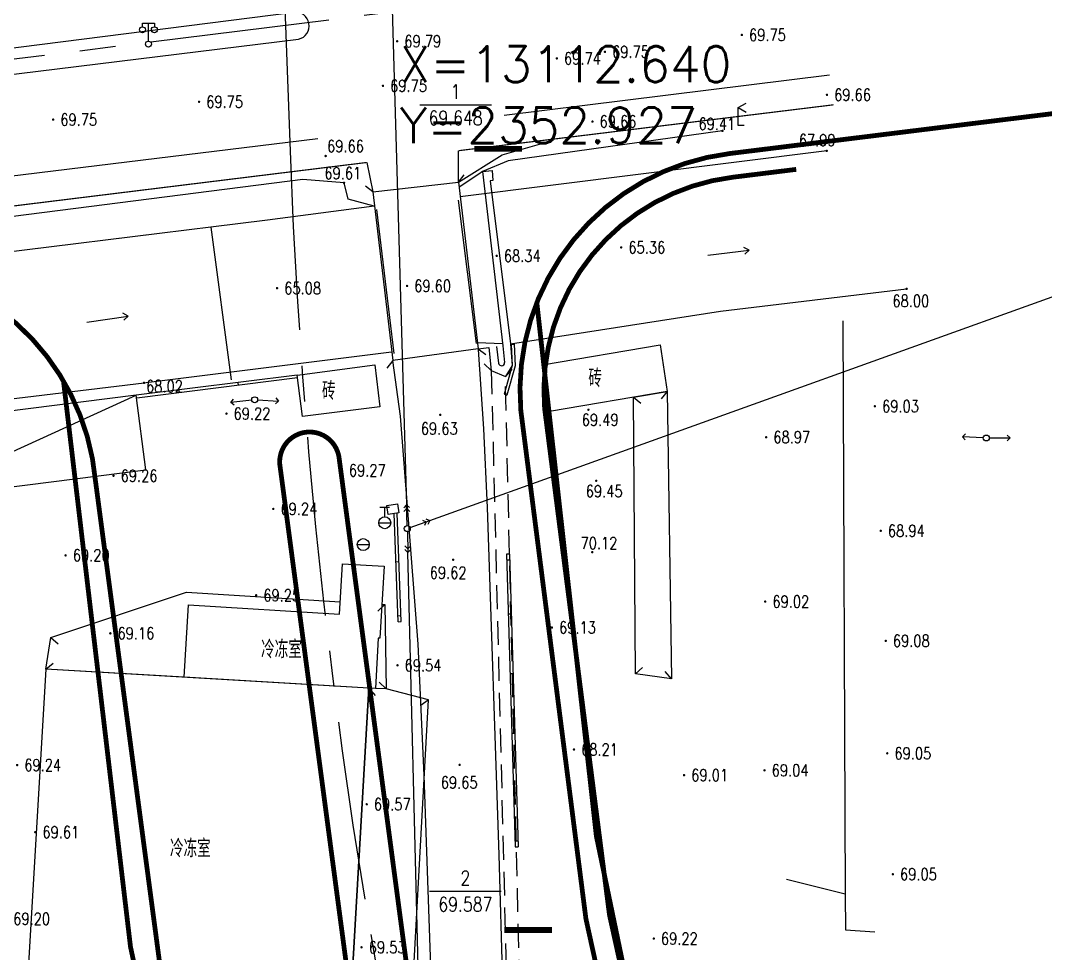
# Model space of a CAD drawing. Extents: x 10519 to 17598, y -625 to 2857.
# Drawn here: x 13089.9 to 13175.7, y 2290.5 to 2368.6 of the extents above; entities that cross this region are included whole.
import ezdxf
from ezdxf.enums import TextEntityAlignment as Align

# ---------------------------------------------------------------- set-up
doc = ezdxf.new("R2010")
doc.units = 0
doc.header["$MEASUREMENT"] = 0
for name, pattern in [('CENTER', [2, 1.25, -0.25, 0.25, -0.25]), ('CENTERX2', [4, 2.5, -0.5, 0.5, -0.5]), ('X5', [3, 2, -1])]:
    doc.linetypes.add(name, pattern=pattern)
doc.layers.get('0').update_dxf_attribs({"linetype": 'CONTINUOUS'})
doc.layers.get('DEFPOINTS').update_dxf_attribs({"linetype": 'CONTINUOUS'})
for name, color, linetype in [('00000衢化东路中线', 1, 'CENTER'), ('00000道路边线', 2, 'CONTINUOUS'), ('0000原地形', 252, 'CONTINUOUS'), ('0000道路坐标', 3, 'CENTER'), ('GCD', 224, 'CONTINUOUS')]:
    doc.layers.add(name, color=color, linetype=linetype)
doc.styles.add('HZ', font='txt8.shx', dxfattribs={"width": 0.8, "bigfont": 'hz.shx'})
doc.styles.get("Standard").update_dxf_attribs({"font": 'txt8.shx', "width": 0.8, "bigfont": 'hz.shx'})
doc.linetypes.add('10421', pattern='A,2,[150,AAA.SHX,S=1,R=0,X=0,Y=1],1e-11', length=2)
doc.linetypes.add('10422', pattern='A,2,[150,AAA.SHX,S=1,R=0,X=0,Y=1],2,[177,AAA.SHX,S=1,R=0,X=0,Y=0.8],1e-09', length=4)
doc.linetypes.add('1161', pattern='A,0,[149,AAA.SHX,S=0.1,R=0,X=0,Y=0],-1.6', length=1.6)
doc.linetypes.add('444', pattern='A,4.5,[145,AAA.SHX,S=1,R=0,X=0,Y=1],4.5,-0.5,[146,AAA.SHX,S=1,R=0,X=0,Y=0],-0.5', length=10)
doc.linetypes.add('447', pattern='A,8,-1,[148,AAA.SHX,S=1,R=0,X=0,Y=0],-1', length=10)
doc.dimstyles.get("Standard").update_dxf_attribs({"dimtxt": 10, "dimasz": 3, "dimexe": 0.18, "dimexo": 0.0625, "dimgap": 2, "dimtad": 0, "dimdec": 1, "dimzin": 0, "dimdsep": 46, "dimtxsty": 'Standard', "dimblk": 'ARCHTICK', "dimcen": 0.09, "dimadec": 0, "dimazin": 0, "dimtfac": 1, "dimtdec": 1, "dimtofl": 0, "dimtmove": 0, "dimatfit": 3, "dimldrblk": 'ARCHTICK', "dimfxl": 1, "dimtolj": 1, "dimtzin": 0, "dimarcsym": 0})

# ---------------------------------------------------------------- blocks, each defined once
blk = doc.blocks.new('gc013b')
at = {"linetype": 'Continuous'}
blk.add_line((0.5, 0), (4, 0), dxfattribs=at)
at = {"linetype": 'Continuous', "flags": 128}
blk.add_lwpolyline([(3.5, 0.5), (4, 0), (3.5, -0.5)], dxfattribs=at)
blk = doc.blocks.new('gc170')
at = {"linetype": 'Continuous'}
blk.add_circle((0, 0), 0.5, dxfattribs=at)
blk = doc.blocks.new('GC013A')
at = {"linetype": 'Continuous'}
blk.add_line((0.5, 0), (4, 0), dxfattribs=at)
at = {"linetype": 'Continuous', "flags": 128}
for points in [[(2.88, 0.5), (3.38, 0), (2.88, -0.5)], [(3.5, 0.5), (4, 0), (3.5, -0.5)]]:
    blk.add_lwpolyline(points, dxfattribs=at)
blk = doc.blocks.new('GC200')
at = {"linetype": 'Continuous', "const_width": 0.2, "flags": 128}
blk.add_lwpolyline([(-0.1, 0, 1), (0.1, 0, 1)], format="xyb", close=True, dxfattribs=at)
blk = doc.blocks.new('gc042')
blk.add_line((-1, 0), (1, 0))
blk.add_circle((0, 0), 1)
blk = doc.blocks.new('gc133')
for p, q in [((-0.8, 2.6), (0.8, 2.6)), ((0, 1), (0, 2.6)), ((-1, 0), (1, 0))]:
    blk.add_line(p, q)
blk.add_circle((0, 0), 1)
blk = doc.blocks.new('GC168')
at = {"const_width": 1}
blk.add_lwpolyline([(1, 0), (9, 0)], dxfattribs=at)
blk = doc.blocks.new('gc052')
for p, q in [((0, 3), (1.3, 3.75)), ((0, 3), (1.3, 2.25)), ((0, 0), (0, 3)), ((1, 0), (0, 0))]:
    blk.add_line(p, q)
blk = doc.blocks.new('gc097')
for p, q in [((-1, 2.9), (-1, 3.5)), ((-1, 3.5), (1, 3.5)), ((0, 0.5), (0, 3.5)), ((1, 3.5), (1, 2.9))]:
    blk.add_line(p, q)
for centre in [(-1, 2.4), (1, 2.4), (0, 0)]:
    blk.add_circle(centre, 0.5)
blk = doc.blocks.new('_ARCHTICK')
at = {"color": 0, "linetype": 'ByBlock', "const_width": 0.15}
blk.add_lwpolyline([(-0.5, -0.5), (0.5, 0.5)], dxfattribs=at)
blk = doc.blocks.new('*D40')
at = {"layer": '0000道路坐标', "color": 0, "linetype": 'ByBlock', "lineweight": -2}
blk.add_line((13182.217, 2271.033), (13126.342, 2257.411), dxfattribs=at)
at = {"layer": 'DEFPOINTS', "color": 0, "linetype": 'ByBlock'}
for p in [(13612.114, 2375.838), (13126.342, 2257.411)]:
    blk.add_point(p, dxfattribs=at)
at = {"layer": '0000道路坐标', "color": 0, "linetype": 'ByBlock', "lineweight": -2, "xscale": 3, "yscale": 3, "zscale": 3, "rotation": 193.7009052292141}
blk.add_blockref('_ARCHTICK', (13126.342, 2257.411), dxfattribs=at)
at = {"layer": '0000道路坐标', "color": 0, "linetype": 'ByBlock', "insert": (13184.161, 2271.507), "char_height": 10, "attachment_point": 5, "rotation": 13.70091}
blk.add_mtext('\\A1;R500.0', dxfattribs=at)

msp = doc.modelspace()

# ---------------------------------------------------------------- linework, layer by layer
at = {"layer": '00000衢化东路中线', "color": 6, "linetype": 'CENTERX2', "ltscale": 6}
for p, q in [((13104.134, 2586.055), (13112.062, 2368.18)), ((14187.392, 2502.16), (12094.781, 2241.432)), ((13112.062, 2368.18), (13112.445, 2357.656))]:
    msp.add_line(p, q, dxfattribs=at)
msp.add_arc((13612.114, 2375.838), 500, 182.08394, 205.16433, dxfattribs=at)
at = {"layer": '00000道路边线', "const_width": 0.4}
for points in [[(13154.593, 2358.11), (13269.293, 2372.28), (13149.247, 2357.449, 0.40253), (13131.768, 2335.945, 0.089321), (13175.86, 2170.884), (13298.539, 1909.756, 0.45748), (13320.394, 1903.625), (13327.017, 1893.618), (13322.373, 1890.545, 0.381993), (13317.301, 1871.198), (13408.075, 1693.985, 0.447185), (13429.704, 1688.315)], [(13205.425, 2023.29), (13143.277, 2155.576, -0.087895), (13096.143, 2330.044, 0.424324), (13073.769, 2348.125), (12789.705, 2313.032)], [(13133.108, 2344.973, 0.093989), (13177.67, 2171.734), (13303.531, 1903.833)], [(13093.463, 2338.41, 0.092049), (13141.467, 2154.726), (13177.484, 2078.062)], [(13157.306, 2162.167, -0.087895), (13111.582, 2331.414, -1), (13116.562, 2331.856, 0.087895), (13161.831, 2164.293), (13284.51, 1903.165, -1), (13279.985, 1901.039), (13157.306, 2162.167)]]:
    msp.add_lwpolyline(points, format="xyb", dxfattribs=at)
at = {"layer": '00000道路边线'}
msp.add_lwpolyline([(13432.77, 1692.742, 0.4, 0.4, 0), (13428.6, 1689.983, 0.4, 0.4, -0.447185), (13409.855, 1694.897, 0.4, 0.4, 0), (13319.081, 1872.11, 0.4, 0.4, -0.381993), (13323.477, 1888.877, 0.4, 0.4, 0), (13329.788, 1893.054, 0.4, 0.4, 0), (13320.873, 1906.526, 0.4, 0.4, -0.50504), (13300.349, 1910.606, 0.4, 0.4, 0), (13177.67, 2171.734, 0.4, 0.4, -0.089321), (13133.761, 2336.111, 0.4, 0.4, -0.40253), (13149.493, 2355.465, 0.4, 0.4, 0), (13154.838, 2356.125, 0, 0, 0)], format="xyseb", dxfattribs=at)
at = {"layer": '0000原地形', "linetype": 'Continuous'}
for p, q in [((13120.213, 2396.463), (13122.201, 2328.041)), ((13123.308, 2361.538), (13129.308, 2361.538)), ((13128.559, 2355.942), (13129.379, 2356.04)), ((13128.559, 2355.942, 69.183), (13130.27, 2341.351, 69.183)), ((13129.379, 2356.04), (13129.419, 2355.197)), ((13119.382, 2354.234), (13126.538, 2355.046)), ((13126.538, 2355.046), (13127.036, 2355.672)), ((13129.419, 2355.197), (13129.212, 2355.175)), ((13129.212, 2355.175), (13130.907, 2341.517)), ((13119.382, 2354.234), (13118.756, 2354.732)), ((13124.141, 2326.718), (13176.98, 2345.693)), ((13129.718, 2341.291, 69.23), (13129.91, 2339.899, 69.23)), ((13130.27, 2341.351, 69.191), (13130.402, 2339.946, 69.191)), ((13130.907, 2341.517), (13131.039, 2339.695)), ((13130.959, 2341.472), (13131.209, 2341.483)), ((13128.208, 2341.098), (13121.037, 2340.118)), ((13128.208, 2341.098), (13128.845, 2340.614)), ((13121.037, 2340.118), (13120.553, 2339.481)), ((13129.292, 2339.296), (13128.712, 2339.847)), ((13131.039, 2339.695), (13130.48, 2338.775)), ((13129.292, 2339.296), (13130.48, 2338.775)), ((13130.48, 2338.775), (13131.032, 2339.354)), ((13108.074, 2338.279), (13108.106, 2338.031)), ((13080.28, 2328.436), (13099.563, 2337.206)), ((13103.114, 2337.654), (13103.145, 2337.406)), ((13130.361, 2337.297), (13130.602, 2337.229)), ((13141.206, 2337.05), (13141.819, 2336.536)), ((13144.029, 2337.531), (13143.518, 2336.916)), ((13123.163, 2289.376), (13122.308, 2324.043)), ((13121.569, 2323.256), (13121.319, 2323.246)), ((13120.379, 2319.681), (13119.8, 2319.129)), ((13130.71, 2318.904), (13130.96, 2318.912)), ((13092.394, 2316.925), (13093.006, 2316.41)), ((13091.991, 2314.288), (13092.613, 2314.791)), ((13130.861, 2313.907), (13131.111, 2313.914)), ((13141.374, 2313.871), (13141.974, 2314.401)), ((13144.385, 2313.474), (13143.853, 2314.072)), ((13120.477, 2312.624), (13119.915, 2313.193)), ((13119.043, 2312.674), (13119.578, 2312.079)), ((13124.041, 2311.694), (13123.395, 2311.223)), ((13131.012, 2308.909), (13131.262, 2308.916)), ((13131.163, 2303.911), (13131.413, 2303.919)), ((13124.123, 2295.684), (13130.123, 2295.684))]:
    msp.add_line(p, q, dxfattribs=at)
at = {"layer": '0000原地形', "linetype": '1161'}
for p, q in [((13025.158, 2358.23, 69.823), (13112.776, 2369.28, 69.823)), ((13025.254, 2356.24, 69.862), (13113.157, 2367.03, 69.862))]:
    msp.add_line(p, q, dxfattribs=at)
at = {"layer": '0000原地形', "linetype": '10421'}
for p, q in [((13148.652, 2359.344), (13130.706, 2356.839)), ((13130.706, 2356.839), (13128.559, 2355.942)), ((13128.559, 2355.942), (13128.242, 2355.717)), ((13113.511, 2355.288), (13087.659, 2351.981)), ((13116.96, 2355.004), (13113.511, 2355.288)), ((13128.242, 2355.717), (13126.618, 2354.636))]:
    msp.add_line(p, q, dxfattribs=at)
at = {"layer": '0000原地形', "linetype": '10422'}
for p, q in [((13157.397, 2357.677, 67.994), (13126.683, 2353.836, 67.994)), ((13117.319, 2353.638, 69.608), (13116.96, 2355.004, 69.608)), ((13119.494, 2353.053, 69.608), (13117.319, 2353.638, 69.608)), ((13119.494, 2353.053, 68.011), (13110.556, 2351.872, 68.011)), ((13110.556, 2351.872, 68.011), (13063.747, 2346.096, 68.011)), ((13148.507, 2344.264, 68.034), (13164.084, 2346.123, 68.034)), ((13130.907, 2341.517, 68.034), (13148.507, 2344.264, 68.034)), ((13128.146, 2341.617, 68.034), (13130.248, 2341.541, 68.034)), ((13128.208, 2341.098, 69.575), (13129.093, 2341.219, 69.575)), ((13129.093, 2341.219, 69.575), (13129.292, 2339.296, 69.575)), ((13100.158, 2338.256), (13120.951, 2340.85)), ((13076.943, 2335.429, 68.015), (13100.208, 2338.256, 68.015))]:
    msp.add_line(p, q, dxfattribs=at)
at = {"layer": '0000原地形'}
for p, q in [((13147.421, 2348.944), (13150.898, 2349.35)), ((13150.898, 2349.35), (13150.458, 2349.587)), ((13150.898, 2349.35), (13150.524, 2349.018)), ((13095.43, 2343.345), (13098.894, 2343.847)), ((13098.894, 2343.847), (13098.447, 2344.072)), ((13098.894, 2343.847), (13098.53, 2343.504))]:
    msp.add_line(p, q, dxfattribs=at)
at = {"layer": '0000原地形', "linetype": 'X5'}
for p, q in [((13129.292, 2339.296), (13130.571, 2288.013)), ((13131.663, 2287.949), (13130.48, 2338.775))]:
    msp.add_line(p, q, dxfattribs=at)
at = {"layer": '0000原地形', "linetype": '444', "flags": 128}
for points in [[(13130.387, 2360.668), (13157.628, 2364.034)], [(13114.756, 2358.691), (13026.067, 2347.865)], [(13126.538, 2355.046), (13130.207, 2357.334), (13134.509, 2358.571)], [(13126.534, 2353.55), (13128.027, 2341.552)], [(13119.674, 2352.773), (13121.145, 2340.719)]]:
    msp.add_lwpolyline(points, dxfattribs=at)
at = {"layer": '0000原地形', "linetype": 'Continuous', "const_width": 0.1, "flags": 128}
for points, elevation in [([(13126.561, 2357.691), (13135.889, 2358.829), (13157.969, 2361.533)], 69.663), ([(13026.752, 2345.362), (13118.867, 2356.703)], 69.65)]:
    msp.add_lwpolyline(points, dxfattribs=dict(at, elevation=elevation))
at = {"layer": '0000原地形', "linetype": 'Continuous', "flags": 128}
for points in [[(13126.538, 2355.046), (13126.561, 2357.691)], [(13126.538, 2355.046), (13128.208, 2341.098)], [(13119.382, 2354.234), (13121.037, 2340.118)], [(13130.959, 2341.472), (13131.039, 2339.695), (13130.361, 2337.297)], [(13131.209, 2341.483), (13131.291, 2339.666), (13130.602, 2337.229)], [(13113.035, 2338.905), (13099.563, 2337.206)], [(13113.067, 2338.657), (13099.595, 2336.958)], [(13121.504, 2318.25), (13121.169, 2327.305)], [(13121.754, 2318.259), (13121.418, 2327.344)], [(13130.809, 2323.91), (13130.559, 2323.902)], [(13130.559, 2323.902), (13131.299, 2299.402)], [(13130.824, 2323.41), (13130.574, 2323.402)], [(13130.809, 2323.91), (13131.549, 2299.41)], [(13121.486, 2318.749), (13121.736, 2318.759)], [(13121.504, 2318.25), (13121.754, 2318.259)], [(13131.284, 2299.902), (13131.534, 2299.909)], [(13131.299, 2299.402), (13131.549, 2299.41)]]:
    msp.add_lwpolyline(points, dxfattribs=at)
for points, elevation in [([(13118.867, 2356.703), (13119.382, 2354.234)], 69.675), ([(13105.803, 2351.29), (13107.52, 2338.512), (13107.52, 2338.512)], 68.192), ([(13131.406, 2252.418), (13130.896, 2269.483), (13130.271, 2287.96), (13129.962, 2298.724), (13128.973, 2327.816), (13128.68, 2334.409), (13128.237, 2341.043)], 69.625), ([(13125.43, 2253.829), (13124.239, 2289.384), (13123.685, 2305.388), (13123.184, 2316.372), (13121.702, 2335.449), (13121.037, 2340.118)], 69.652), ([(13120.135, 2319.696), (13120.379, 2319.681), (13120.477, 2312.624), (13119.591, 2312.647), (13119.043, 2312.674), (13103.583, 2313.596), (13091.991, 2314.288), (13092.394, 2316.925), (13103.761, 2320.727), (13116.64, 2319.916)], 71.412), ([(13117.319, 2282.748), (13119.043, 2312.674), (13091.991, 2314.288), (13090.239, 2284.376)], 73.237)]:
    msp.add_lwpolyline(points, dxfattribs=dict(at, elevation=elevation))
at = {"layer": '0000原地形', "linetype": '447', "flags": 128}
for points in [[(13158.733, 2343.439), (13158.931, 2295.435), (13154.025, 2296.651)], [(13158.931, 2295.435), (13158.966, 2292.447), (13161.414, 2292.289)]]:
    msp.add_lwpolyline(points, dxfattribs=at)
at = {"layer": '0000原地形', "linetype": 'Continuous', "flags": 128}
for points in [[(13144.029, 2337.531), (13134.176, 2335.853), (13133.596, 2339.748), (13143.449, 2341.426)], [(13120.539, 2327.988), (13121.434, 2328.129), (13121.553, 2327.365), (13120.658, 2327.224)], [(13122.795, 2289.26), (13124.041, 2311.694), (13120.477, 2312.624), (13119.591, 2312.647), (13119.043, 2312.674), (13117.319, 2282.748), (13117.7, 2282.725), (13117.474, 2278.813), (13122.842, 2278.491), (13122.656, 2273.894), (13117.208, 2274.22), (13116.88, 2268.563), (13123.933, 2268.95), (13124.129, 2265.267), (13124.507, 2265.287), (13124.164, 2270.499), (13123.325, 2276.492), (13123.413, 2282.58), (13122.014, 2282.526), (13122.143, 2279.18), (13118.515, 2279.04), (13118.283, 2285.021), (13118.131, 2289.107)]]:
    msp.add_lwpolyline(points, close=True, dxfattribs=at)
for points, elevation in [([(13113.035, 2338.905), (13119.54, 2339.746), (13119.957, 2336.243), (13113.484, 2335.422)], 72.073), ([(13079.462, 2334.67), (13080.28, 2328.436), (13100.37, 2330.976), (13099.563, 2337.206)], 71.516), ([(13144.029, 2337.531), (13144.385, 2313.474), (13141.374, 2313.871), (13141.206, 2337.05)], 71.81), ([(13103.583, 2313.596), (13103.933, 2319.669), (13116.578, 2318.893), (13116.833, 2323.091), (13120.322, 2322.89), (13119.969, 2316.873), (13119.818, 2316.881), (13119.591, 2312.647), (13119.043, 2312.674)], 71.924)]:
    msp.add_lwpolyline(points, close=True, dxfattribs=dict(at, elevation=elevation))
at = {"layer": '0000原地形', "linetype": '1161'}
msp.add_arc((13112.899, 2368.144, 69.807), 1.143, 283.05238, 96.16945, dxfattribs=at)
at = {"layer": '0000原地形', "linetype": 'Continuous'}
msp.add_arc((13130.155, 2339.928, 69.183), 0.247, 186.81514, 4.09849, dxfattribs=at)

# ---------------------------------------------------------------- block references
at = {"layer": '0000原地形', "linetype": 'Continuous', "xscale": 0.5, "yscale": 0.5}
for name, p in [('gc097', (13100.58, 2366.615, 72.464)), ('gc052', (13149.986, 2359.799, 71.745)), ('GC168', (13127.367, 2357.846, 69.648)), ('gc170', (13109.478, 2336.834)), ('gc170', (13170.752, 2333.633)), ('gc013b', (13170.752, 2333.633)), ('gc133', (13120.372, 2326.535, 69.574)), ('gc170', (13122.259, 2326.042)), ('gc042', (13118.575, 2324.708, 69.453)), ('GC168', (13129.887, 2292.426, 69.587))]:
    msp.add_blockref(name, p, dxfattribs=at)
at = {"layer": '0000原地形', "linetype": 'Continuous', "yscale": 0.5}
for name, p, xscale, rotation in [('gc013b', (13109.478, 2336.834), 0.5000000000300711, 186.5497913810488), ('gc013b', (13109.478, 2336.834), 0.4999999999957788, 357.0095436657825), ('gc013b', (13170.752, 2333.633), 0.4999999999957788, 177.0095436657825), ('GC013A', (13122.259, 2326.042), 0.4999999998864868, 91.66413173195834), ('GC013A', (13122.259, 2326.042), 0.4999999999446283, 19.75398678829593), ('GC013A', (13122.259, 2326.042), 0.5000000000803009, 271.4119183975386)]:
    msp.add_blockref(name, p, dxfattribs=dict(at, xscale=xscale, rotation=rotation))
at = {"layer": 'GCD', "linetype": 'Continuous'}
ref = msp.add_blockref('GC200', (13150.282, 2367.381, 69.747), dxfattribs=dict(at, xscale=0.5, yscale=0.5, zscale=0.5))
ref.add_attrib('height', '69.75', dxfattribs={"linetype": 'Continuous', "height": 1, "style": 'HZ', "width": 0.8}).set_placement((13150.882, 2367.381, 69.747), align=Align.MIDDLE_LEFT)
ref = msp.add_blockref('GC200', (13121.414, 2366.85, 69.785), dxfattribs=dict(at, xscale=0.5, yscale=0.5, zscale=0.5))
ref.add_attrib('height', '69.79', dxfattribs={"linetype": 'Continuous', "height": 1, "style": 'HZ', "width": 0.8}).set_placement((13122.014, 2366.85, 69.785), align=Align.MIDDLE_LEFT)
ref = msp.add_blockref('GC200', (13138.816, 2365.968, 69.745), dxfattribs=dict(at, xscale=0.5, yscale=0.5, zscale=0.5))
ref.add_attrib('height', '69.75', dxfattribs={"linetype": 'Continuous', "height": 1, "style": 'HZ', "width": 0.8}).set_placement((13139.416, 2365.968, 69.745), align=Align.MIDDLE_LEFT)
ref = msp.add_blockref('GC200', (13134.787, 2365.419, 69.743), dxfattribs=dict(at, xscale=0.5, yscale=0.5, zscale=0.5))
ref.add_attrib('height', '69.74', dxfattribs={"linetype": 'Continuous', "height": 1, "style": 'HZ', "width": 0.8}).set_placement((13135.387, 2365.419, 69.743), align=Align.MIDDLE_LEFT)
ref = msp.add_blockref('GC200', (13120.223, 2363.123, 69.747), dxfattribs=dict(at, xscale=0.5, yscale=0.5, zscale=0.5))
ref.add_attrib('height', '69.75', dxfattribs={"linetype": 'Continuous', "height": 1, "style": 'HZ', "width": 0.8}).set_placement((13120.823, 2363.123, 69.747), align=Align.MIDDLE_LEFT)
ref = msp.add_blockref('GC200', (13157.411, 2362.372, 69.657), dxfattribs=dict(at, xscale=0.5, yscale=0.5, zscale=0.5))
ref.add_attrib('height', '69.66', dxfattribs={"linetype": 'Continuous', "height": 1, "style": 'HZ', "width": 0.8}).set_placement((13158.011, 2362.372, 69.657), align=Align.MIDDLE_LEFT)
ref = msp.add_blockref('GC200', (13104.818, 2361.787, 69.751), dxfattribs=dict(at, xscale=0.5, yscale=0.5, zscale=0.5))
ref.add_attrib('height', '69.75', dxfattribs={"linetype": 'Continuous', "height": 1, "style": 'HZ', "width": 0.8}).set_placement((13105.418, 2361.787, 69.751), align=Align.MIDDLE_LEFT)
ref = msp.add_blockref('GC200', (13092.599, 2360.29, 69.747), dxfattribs=dict(at, xscale=0.5, yscale=0.5, zscale=0.5))
ref.add_attrib('height', '69.75', dxfattribs={"linetype": 'Continuous', "height": 1, "style": 'HZ', "width": 0.8}).set_placement((13093.199, 2360.29, 69.747), align=Align.MIDDLE_LEFT)
ref = msp.add_blockref('GC200', (13137.766, 2360.126, 69.663), dxfattribs=dict(at, xscale=0.5, yscale=0.5, zscale=0.5))
ref.add_attrib('height', '69.66', dxfattribs={"linetype": 'Continuous', "height": 1, "style": 'HZ', "width": 0.8}).set_placement((13138.366, 2360.126, 69.663), align=Align.MIDDLE_LEFT)
ref = msp.add_blockref('GC200', (13148.652, 2359.344, 69.413), dxfattribs=dict(at, xscale=0.5, yscale=0.5, zscale=0.5))
ref.add_attrib('height', '69.41', dxfattribs={"linetype": 'Continuous', "height": 1, "style": 'HZ', "width": 0.8}).set_placement((13146.649, 2359.935, 69.413), align=Align.MIDDLE_LEFT)
ref = msp.add_blockref('GC200', (13115.424, 2357.246, 69.658), dxfattribs=dict(at, xscale=0.5, yscale=0.5, zscale=0.5))
ref.add_attrib('height', '69.66', dxfattribs={"linetype": 'Continuous', "height": 1, "style": 'HZ', "width": 0.8}).set_placement((13115.54, 2358.072, 69.658), align=Align.MIDDLE_LEFT)
ref = msp.add_blockref('GC200', (13157.397, 2357.677, 67.994), dxfattribs=dict(at, xscale=0.5, yscale=0.5, zscale=0.5))
ref.add_attrib('height', '67.99', dxfattribs={"linetype": 'Continuous', "height": 1, "style": 'HZ', "width": 0.8}).set_placement((13155.054, 2358.578, 67.994), align=Align.MIDDLE_LEFT)
ref = msp.add_blockref('GC200', (13116.96, 2355.004, 69.608), dxfattribs=dict(at, xscale=0.5, yscale=0.5, zscale=0.5))
ref.add_attrib('height', '69.61', dxfattribs={"linetype": 'Continuous', "height": 1, "style": 'HZ', "width": 0.8}).set_placement((13115.315, 2355.803, 69.608), align=Align.MIDDLE_LEFT)
ref = msp.add_blockref('GC200', (13140.179, 2349.591, 65.356), dxfattribs=dict(at, xscale=0.5, yscale=0.5, zscale=0.5))
ref.add_attrib('height', '65.36', dxfattribs={"linetype": 'Continuous', "height": 1, "style": 'HZ', "width": 0.8}).set_placement((13140.779, 2349.591, 65.356), align=Align.MIDDLE_LEFT)
ref = msp.add_blockref('GC200', (13129.747, 2348.88, 68.336), dxfattribs=dict(at, xscale=0.5, yscale=0.5, zscale=0.5))
ref.add_attrib('height', '68.34', dxfattribs={"linetype": 'Continuous', "height": 1, "style": 'HZ', "width": 0.8}).set_placement((13130.347, 2348.88, 68.336), align=Align.MIDDLE_LEFT)
ref = msp.add_blockref('GC200', (13111.351, 2346.174, 65.076), dxfattribs=dict(at, xscale=0.5, yscale=0.5, zscale=0.5))
ref.add_attrib('height', '65.08', dxfattribs={"linetype": 'Continuous', "height": 1, "style": 'HZ', "width": 0.8}).set_placement((13111.951, 2346.174, 65.076), align=Align.MIDDLE_LEFT)
ref = msp.add_blockref('GC200', (13122.239, 2346.364, 69.604), dxfattribs=dict(at, xscale=0.5, yscale=0.5, zscale=0.5))
ref.add_attrib('height', '69.60', dxfattribs={"linetype": 'Continuous', "height": 1, "style": 'HZ', "width": 0.8}).set_placement((13122.839, 2346.364, 69.604), align=Align.MIDDLE_LEFT)
ref = msp.add_blockref('GC200', (13164.084, 2346.123, 68), dxfattribs=dict(at, xscale=0.5, yscale=0.5, zscale=0.5))
ref.add_attrib('height', '68.00', dxfattribs={"linetype": 'Continuous', "height": 1, "style": 'HZ', "width": 0.8}).set_placement((13162.889, 2345.109, 68), align=Align.MIDDLE_LEFT)
ref = msp.add_blockref('GC200', (13100.208, 2338.256, 68.022), dxfattribs=dict(at, xscale=0.5, yscale=0.5, zscale=0.5))
ref.add_attrib('height', '68.02', dxfattribs={"linetype": 'Continuous', "height": 1, "style": 'HZ', "width": 0.8}).set_placement((13100.382, 2337.963, 68.022), align=Align.MIDDLE_LEFT)
ref = msp.add_blockref('GC200', (13107.111, 2335.67, 69.224), dxfattribs=dict(at, xscale=0.5, yscale=0.5, zscale=0.5))
ref.add_attrib('height', '69.22', dxfattribs={"linetype": 'Continuous', "height": 1, "style": 'HZ', "width": 0.8}).set_placement((13107.711, 2335.67, 69.224), align=Align.MIDDLE_LEFT)
ref = msp.add_blockref('GC200', (13137.427, 2336.001, 69.488), dxfattribs=dict(at, xscale=0.5, yscale=0.5, zscale=0.5))
ref.add_attrib('height', '69.49', dxfattribs={"linetype": 'Continuous', "height": 1, "style": 'HZ', "width": 0.8}).set_placement((13136.872, 2335.151, 69.488), align=Align.MIDDLE_LEFT)
ref = msp.add_blockref('GC200', (13161.425, 2336.288, 69.029), dxfattribs=dict(at, xscale=0.5, yscale=0.5, zscale=0.5))
ref.add_attrib('height', '69.03', dxfattribs={"linetype": 'Continuous', "height": 1, "style": 'HZ', "width": 0.8}).set_placement((13162.025, 2336.288, 69.029), align=Align.MIDDLE_LEFT)
ref = msp.add_blockref('GC200', (13125.018, 2335.573, 69.634), dxfattribs=dict(at, xscale=0.5, yscale=0.5, zscale=0.5))
ref.add_attrib('height', '69.63', dxfattribs={"linetype": 'Continuous', "height": 1, "style": 'HZ', "width": 0.8}).set_placement((13123.394, 2334.416, 69.634), align=Align.MIDDLE_LEFT)
ref = msp.add_blockref('GC200', (13152.318, 2333.698, 68.974), dxfattribs=dict(at, xscale=0.5, yscale=0.5, zscale=0.5))
ref.add_attrib('height', '68.97', dxfattribs={"linetype": 'Continuous', "height": 1, "style": 'HZ', "width": 0.8}).set_placement((13152.918, 2333.698, 68.974), align=Align.MIDDLE_LEFT)
ref = msp.add_blockref('GC200', (13097.652, 2330.471, 69.256), dxfattribs=dict(at, xscale=0.5, yscale=0.5, zscale=0.5))
ref.add_attrib('height', '69.26', dxfattribs={"linetype": 'Continuous', "height": 1, "style": 'HZ', "width": 0.8}).set_placement((13098.252, 2330.471, 69.256), align=Align.MIDDLE_LEFT)
ref = msp.add_blockref('GC200', (13116.766, 2330.921, 69.269), dxfattribs=dict(at, xscale=0.5, yscale=0.5, zscale=0.5))
ref.add_attrib('height', '69.27', dxfattribs={"linetype": 'Continuous', "height": 1, "style": 'HZ', "width": 0.8}).set_placement((13117.366, 2330.921, 69.269), align=Align.MIDDLE_LEFT)
ref = msp.add_blockref('GC200', (13138.08, 2330.046, 69.45), dxfattribs=dict(at, xscale=0.5, yscale=0.5, zscale=0.5))
ref.add_attrib('height', '69.45', dxfattribs={"linetype": 'Continuous', "height": 1, "style": 'HZ', "width": 0.8}).set_placement((13137.209, 2329.174, 69.45), align=Align.MIDDLE_LEFT)
ref = msp.add_blockref('GC200', (13111.038, 2327.691, 69.242), dxfattribs=dict(at, xscale=0.5, yscale=0.5, zscale=0.5))
ref.add_attrib('height', '69.24', dxfattribs={"linetype": 'Continuous', "height": 1, "style": 'HZ', "width": 0.8}).set_placement((13111.638, 2327.691, 69.242), align=Align.MIDDLE_LEFT)
ref = msp.add_blockref('GC200', (13161.914, 2325.864, 68.942), dxfattribs=dict(at, xscale=0.5, yscale=0.5, zscale=0.5))
ref.add_attrib('height', '68.94', dxfattribs={"linetype": 'Continuous', "height": 1, "style": 'HZ', "width": 0.8}).set_placement((13162.514, 2325.864, 68.942), align=Align.MIDDLE_LEFT)
ref = msp.add_blockref('GC200', (13137.754, 2324.072, 70.115), dxfattribs=dict(at, xscale=0.5, yscale=0.5, zscale=0.5))
ref.add_attrib('height', '70.12', dxfattribs={"linetype": 'Continuous', "height": 1, "style": 'HZ', "width": 0.8}).set_placement((13136.77, 2324.83, 70.115), align=Align.MIDDLE_LEFT)
ref = msp.add_blockref('GC200', (13093.645, 2323.806, 69.197), dxfattribs=dict(at, xscale=0.5, yscale=0.5, zscale=0.5))
ref.add_attrib('height', '69.20', dxfattribs={"linetype": 'Continuous', "height": 1, "style": 'HZ', "width": 0.8}).set_placement((13094.245, 2323.806, 69.197), align=Align.MIDDLE_LEFT)
ref = msp.add_blockref('GC200', (13126.101, 2323.438, 69.615), dxfattribs=dict(at, xscale=0.5, yscale=0.5, zscale=0.5))
ref.add_attrib('height', '69.62', dxfattribs={"linetype": 'Continuous', "height": 1, "style": 'HZ', "width": 0.8}).set_placement((13124.137, 2322.35, 69.615), align=Align.MIDDLE_LEFT)
ref = msp.add_blockref('GC200', (13109.601, 2320.462, 69.254), dxfattribs=dict(at, xscale=0.5, yscale=0.5, zscale=0.5))
ref.add_attrib('height', '69.25', dxfattribs={"linetype": 'Continuous', "height": 1, "style": 'HZ', "width": 0.8}).set_placement((13110.201, 2320.462, 69.254), align=Align.MIDDLE_LEFT)
ref = msp.add_blockref('GC200', (13152.24, 2319.933, 69.021), dxfattribs=dict(at, xscale=0.5, yscale=0.5, zscale=0.5))
ref.add_attrib('height', '69.02', dxfattribs={"linetype": 'Continuous', "height": 1, "style": 'HZ', "width": 0.8}).set_placement((13152.84, 2319.933, 69.021), align=Align.MIDDLE_LEFT)
ref = msp.add_blockref('GC200', (13134.371, 2317.761, 69.13), dxfattribs=dict(at, xscale=0.5, yscale=0.5, zscale=0.5))
ref.add_attrib('height', '69.13', dxfattribs={"linetype": 'Continuous', "height": 1, "style": 'HZ', "width": 0.8}).set_placement((13134.971, 2317.761, 69.13), align=Align.MIDDLE_LEFT)
ref = msp.add_blockref('GC200', (13097.388, 2317.276, 69.156), dxfattribs=dict(at, xscale=0.5, yscale=0.5, zscale=0.5))
ref.add_attrib('height', '69.16', dxfattribs={"linetype": 'Continuous', "height": 1, "style": 'HZ', "width": 0.8}).set_placement((13097.988, 2317.276, 69.156), align=Align.MIDDLE_LEFT)
ref = msp.add_blockref('GC200', (13162.331, 2316.641, 69.082), dxfattribs=dict(at, xscale=0.5, yscale=0.5, zscale=0.5))
ref.add_attrib('height', '69.08', dxfattribs={"linetype": 'Continuous', "height": 1, "style": 'HZ', "width": 0.8}).set_placement((13162.931, 2316.641, 69.082), align=Align.MIDDLE_LEFT)
ref = msp.add_blockref('GC200', (13121.435, 2314.597, 69.542), dxfattribs=dict(at, xscale=0.5, yscale=0.5, zscale=0.5))
ref.add_attrib('height', '69.54', dxfattribs={"linetype": 'Continuous', "height": 1, "style": 'HZ', "width": 0.8}).set_placement((13122.035, 2314.597, 69.542), align=Align.MIDDLE_LEFT)
ref = msp.add_blockref('GC200', (13136.221, 2307.545, 68.208), dxfattribs=dict(at, xscale=0.5, yscale=0.5, zscale=0.5))
ref.add_attrib('height', '68.21', dxfattribs={"linetype": 'Continuous', "height": 1, "style": 'HZ', "width": 0.8}).set_placement((13136.821, 2307.545, 68.208), align=Align.MIDDLE_LEFT)
ref = msp.add_blockref('GC200', (13162.461, 2307.228, 69.052), dxfattribs=dict(at, xscale=0.5, yscale=0.5, zscale=0.5))
ref.add_attrib('height', '69.05', dxfattribs={"linetype": 'Continuous', "height": 1, "style": 'HZ', "width": 0.8}).set_placement((13163.061, 2307.228, 69.052), align=Align.MIDDLE_LEFT)
ref = msp.add_blockref('GC200', (13089.583, 2306.245, 69.237), dxfattribs=dict(at, xscale=0.5, yscale=0.5, zscale=0.5))
ref.add_attrib('height', '69.24', dxfattribs={"linetype": 'Continuous', "height": 1, "style": 'HZ', "width": 0.8}).set_placement((13090.183, 2306.245, 69.237), align=Align.MIDDLE_LEFT)
ref = msp.add_blockref('GC200', (13126.644, 2306.26, 69.647), dxfattribs=dict(at, xscale=0.5, yscale=0.5, zscale=0.5))
ref.add_attrib('height', '69.65', dxfattribs={"linetype": 'Continuous', "height": 1, "style": 'HZ', "width": 0.8}).set_placement((13125.066, 2304.784, 69.647), align=Align.MIDDLE_LEFT)
ref = msp.add_blockref('GC200', (13152.181, 2305.805, 69.035), dxfattribs=dict(at, xscale=0.5, yscale=0.5, zscale=0.5))
ref.add_attrib('height', '69.04', dxfattribs={"linetype": 'Continuous', "height": 1, "style": 'HZ', "width": 0.8}).set_placement((13152.781, 2305.805, 69.035), align=Align.MIDDLE_LEFT)
ref = msp.add_blockref('GC200', (13145.442, 2305.397, 69.013), dxfattribs=dict(at, xscale=0.5, yscale=0.5, zscale=0.5))
ref.add_attrib('height', '69.01', dxfattribs={"linetype": 'Continuous', "height": 1, "style": 'HZ', "width": 0.8}).set_placement((13146.042, 2305.397, 69.013), align=Align.MIDDLE_LEFT)
ref = msp.add_blockref('GC200', (13118.862, 2302.961, 73.237), dxfattribs=dict(at, xscale=0.5, yscale=0.5, zscale=0.5))
ref.add_attrib('height', '69.57', dxfattribs={"linetype": 'Continuous', "height": 1, "style": 'HZ', "width": 0.8}).set_placement((13119.462, 2302.961, 73.237), align=Align.MIDDLE_LEFT)
ref = msp.add_blockref('GC200', (13091.099, 2300.627, 69.611), dxfattribs=dict(at, xscale=0.5, yscale=0.5, zscale=0.5))
ref.add_attrib('height', '69.61', dxfattribs={"linetype": 'Continuous', "height": 1, "style": 'HZ', "width": 0.8}).set_placement((13091.699, 2300.627, 69.611), align=Align.MIDDLE_LEFT)
ref = msp.add_blockref('GC200', (13162.929, 2297.106, 69.047), dxfattribs=dict(at, xscale=0.5, yscale=0.5, zscale=0.5))
ref.add_attrib('height', '69.05', dxfattribs={"linetype": 'Continuous', "height": 1, "style": 'HZ', "width": 0.8}).set_placement((13163.529, 2297.106, 69.047), align=Align.MIDDLE_LEFT)
ref = msp.add_blockref('GC200', (13088.654, 2293.375, 69.199), dxfattribs=dict(at, xscale=0.5, yscale=0.5, zscale=0.5))
ref.add_attrib('height', '69.20', dxfattribs={"linetype": 'Continuous', "height": 1, "style": 'HZ', "width": 0.8}).set_placement((13089.254, 2293.375, 69.199), align=Align.MIDDLE_LEFT)
ref = msp.add_blockref('GC200', (13142.905, 2291.714, 69.223), dxfattribs=dict(at, xscale=0.5, yscale=0.5, zscale=0.5))
ref.add_attrib('height', '69.22', dxfattribs={"linetype": 'Continuous', "height": 1, "style": 'HZ', "width": 0.8}).set_placement((13143.505, 2291.714, 69.223), align=Align.MIDDLE_LEFT)
ref = msp.add_blockref('GC200', (13118.431, 2290.985, 69.529), dxfattribs=dict(at, xscale=0.5, yscale=0.5, zscale=0.5))
ref.add_attrib('height', '69.53', dxfattribs={"linetype": 'Continuous', "height": 1, "style": 'HZ', "width": 0.8}).set_placement((13119.031, 2290.985, 69.529), align=Align.MIDDLE_LEFT)

# ---------------------------------------------------------------- texts
at = {"layer": '0000原地形', "linetype": 'Continuous', "width": 0.8}
for s, height, p in [('1', 1.2, (13126.308, 2362.638)), ('69.648', 1.2, (13126.308, 2360.438)), ('冷冻室', 1.5, (13111.722, 2316.023)), ('冷冻室', 1.5, (13104.089, 2299.351)), ('2', 1.2, (13127.123, 2296.784)), ('69.587', 1.2, (13127.123, 2294.584))]:
    msp.add_text(s, height=height, dxfattribs=at).set_placement(p, align=Align.MIDDLE)
for p in [(13138.563, 2338.64), (13116.256, 2337.581)]:
    msp.add_text('砖', height=1.5, dxfattribs=at).set_placement(p, align=Align.MIDDLE_RIGHT)
at = {"layer": '0000道路坐标', "linetype": 'ByBlock'}
msp.add_text('X=13112.640', height=3, dxfattribs=at).set_placement((13121.627, 2363.429))
msp.add_text('Y=2352.927', height=3, dxfattribs=at).set_placement((13121.627, 2361.307), align=Align.TOP_LEFT)

# ---------------------------------------------------------------- dimensions: what is measured, and where the dimension line sits
dim = msp.add_radius_dim(center=(13612.114, 2375.838), mpoint=(13126.342, 2257.411), dimstyle='Standard', dxfattribs=at)
dim.commit()
dim.dimension.update_dxf_attribs({"geometry": '*D40', "text_midpoint": (13184.161, 2271.507), "dimtype": 164})

doc.saveas('drawing.dxf')
